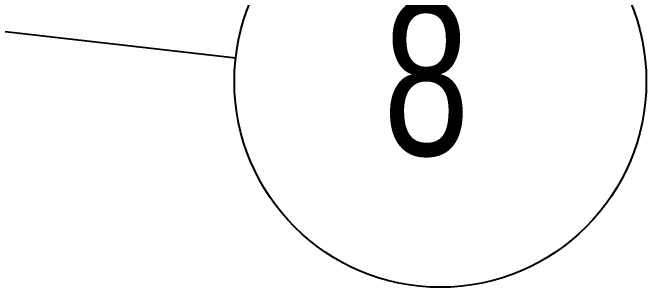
# Model space of a CAD drawing. Header units: inches. Extents: x 0.03 to 2.74, y 0.01 to 1.91.
# Drawn here: x 0.46619 to 0.51328, y 1.10444 to 1.12486 of the extents above; entities that cross this region are included whole.
import ezdxf

# ---------------------------------------------------------------- set-up
doc = ezdxf.new("R2010")
doc.units = ezdxf.units.IN
doc.header["$MEASUREMENT"] = 0
doc.layers.add('SLD-0_0', color=7, linetype='Continuous')
doc.styles.add('SLDTEXTSTYLE0', font='TXT', dxfattribs={"width": 0.75})
doc.dimstyles.new('SLDDIMSTYLE1', dxfattribs={"dimtxt": 0.18, "dimasz": 0.010833, "dimexe": 0, "dimexo": 0.0625, "dimgap": 0, "dimtad": 0, "dimtih": 1, "dimtoh": 1, "dimdec": 0, "dimrnd": 1e-09, "dimzin": 0, "dimdsep": 46, "dimtxsty": 'Standard', "dimsah": 1, "dimcen": 0.09, "dimadec": 0, "dimazin": 0, "dimtfac": 0.010833, "dimtdec": 0, "dimtofl": 0, "dimtmove": 0, "dimatfit": 3, "dimfxl": 1, "dimfrac": 2, "dimtolj": 1, "dimtzin": 0, "dimarcsym": 0})

# ---------------------------------------------------------------- blocks, each defined once
blk = doc.blocks.new('SW_NOTE_22')
at = {"layer": 'SLD-0_0', "color": 0}
blk.add_circle((0.01521, -0.001738), 0.015309, dxfattribs=at)
at = {"layer": 'SLD-0_0', "color": 0, "insert": (0.010968, 0.004241), "char_height": 0.011483, "attachment_point": 1, "style": 'SLDTEXTSTYLE0'}
blk.add_mtext('8', dxfattribs=at)

msp = doc.modelspace()

# ---------------------------------------------------------------- block references
at = {"layer": 'SLD-0_0'}
msp.add_blockref('SW_NOTE_22', (0.482764, 1.121492), dxfattribs=at)

# ---------------------------------------------------------------- leaders
msp.add_leader([(0.418501, 1.128836), (0.482764, 1.121492)], dimstyle='SLDDIMSTYLE1', override={"dimscale": 1, "dimgap": 0, "dimtad": 0, "dimclrd": 0}, dxfattribs=at)

doc.saveas('drawing.dxf')
